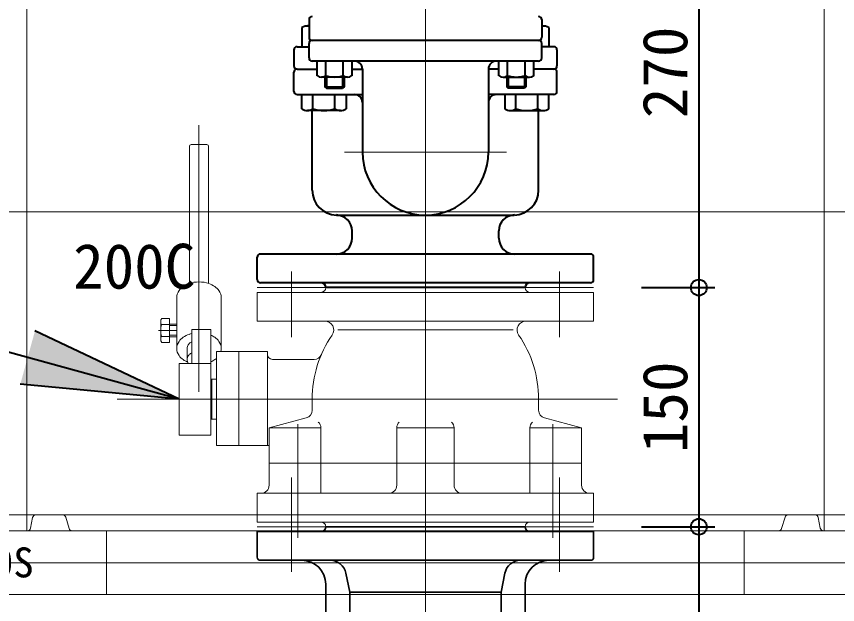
# Model space of a CAD drawing. Units: millimetres at full size, sheet at 1:20. Extents: x -5817 to 7940, y -3160 to 3160.
# Drawn here: x -2312 to -1797, y 1903 to 2272 of the extents above; entities that cross this region are included whole.
import ezdxf
from ezdxf.enums import TextEntityAlignment as Align

# ---------------------------------------------------------------- set-up
doc = ezdxf.new("R2010")
doc.units = ezdxf.units.MM
doc.header["$LTSCALE"] = 20
doc.header["$PDMODE"] = 32
doc.header["$PDSIZE"] = 10
for name, color, linetype, lineweight in [('0-7_TEMP01', 3, 'Continuous', 18), ('0-8_T字管', 6, 'Continuous', 35), ('0-9_躯体', 7, 'Continuous', 9), ('0-B_消火栓', 2, 'Continuous', 40), ('0-E_寸法', 1, 'Continuous', 40), ('1-3_補修弁', 7, 'Continuous', 9)]:
    doc.layers.add(name, color=color, linetype=linetype, lineweight=lineweight)
doc.layers.add('0-F_注釈', color=1, linetype='Continuous')
doc.styles.add('ＭＳ ゴシック', font='')
doc.styles.get('ＭＳ ゴシック').set_extended_font_data('MS Gothic')

msp = doc.modelspace()

# ---------------------------------------------------------------- linework, layer by layer
at = {"layer": '0-7_TEMP01'}
for p, q in [((-2055.25, 2102.14), (-2055.25, 2372.15)), ((-2055.25, 2369.64), (-2055.25, 2099.64)), ((-2197.25, 2036.7), (-2197.25, 2203.89)), ((-2004.44, 2187.14), (-2106.06, 2187.14)), ((-2055.25, 2169.64), (-2055.25, 1919.64)), ((-2139.25, 2071.14), (-2139.25, 2112.14)), ((-2055.25, 2116.03), (-2055.25, 1931.99)), ((-1971.25, 2112.14), (-1971.25, 2071.14)), ((-2160.75, 2102.14), (-1949.75, 2102.14)), ((-2222.61, 2075.27), (-2211.25, 2075.27)), ((-1934.75, 2032.14), (-2248.65, 2032.14)), ((-2135.25, 1945.14), (-2135.25, 2016.45)), ((-1975.25, 1945.14), (-1975.25, 2016.45)), ((-2139.25, 1945.14), (-2139.25, 1983.15)), ((-2055.25, 1984.65), (-2055.25, 1884.65)), ((-1971.25, 1945.14), (-1971.25, 1983.15)), ((-2055.25, 1753.15), (-2055.25, 1974.95)), ((-2139.25, 1923.88), (-2139.25, 1959.17)), ((-1971.25, 1923.88), (-1971.25, 1959.17)), ((-2160.75, 1952.15), (-1949.75, 1952.15)), ((-3335.25, 1929.64), (-202.55, 1929.64))]:
    msp.add_line(p, q, dxfattribs=at)
at = {"layer": '0-8_T字管'}
for p, q in [((-2117.75, 1952.15), (-1992.75, 1952.15)), ((-1949.75, 1949.14), (-2160.75, 1949.14)), ((-2160.75, 1933.15), (-2160.75, 1949.14)), ((-1949.75, 1933.15), (-1949.75, 1949.14)), ((-1951.75, 1931.15), (-2158.75, 1931.15)), ((-2102.75, 1911.15), (-2105.14, 1923.11)), ((-2007.75, 1911.15), (-2005.36, 1923.11)), ((-2117.75, 1880.97), (-2117.75, 1916.14)), ((-1992.75, 1880.97), (-1992.75, 1916.14)), ((-2102.75, 1867.52), (-2102.75, 1911.15)), ((-2102.75, 1911.15), (-2007.75, 1911.15)), ((-2007.75, 1867.52), (-2007.75, 1911.15))]:
    msp.add_line(p, q, dxfattribs=at)
for centre, radius, start, end in [((-2120.75, 1952.15), 3, 270, 0), ((-1989.75, 1952.15), 3, 180, 270), ((-2158.75, 1933.15), 2, 180, 270), ((-1951.75, 1933.15), 2, 270, 0), ((-2132.75, 1916.14), 15, 0, 90), ((-2114.95, 1921.14), 10, 11.31, 90), ((-1995.55, 1921.14), 10, 90, 168.69), ((-1977.75, 1916.14), 15, 90, 180)]:
    msp.add_arc(centre, radius, start, end, dxfattribs=at)
at = {"layer": '0-9_躯体'}
for p, q in [((-2305.25, 2349.64), (-2305.25, 2149.64)), ((-1805.25, 2349.64), (-1805.25, 2149.64)), ((-2325.51, 2149.64), (-2055.25, 2149.64)), ((-2055.25, 2149.64), (-2323.49, 2149.64)), ((-2305.25, 2149.64), (-2305.25, 1949.64)), ((-1784.99, 2149.64), (-2055.25, 2149.64)), ((-2055.25, 2149.64), (-1787, 2149.64)), ((-1805.25, 2149.64), (-1805.25, 1949.64)), ((-2380.25, 1959.65), (-2055.25, 1959.65)), ((-2302.93, 1951.25), (-2301.57, 1958.03)), ((-2278.68, 1951.07), (-2280.82, 1958.22)), ((-1730.25, 1959.65), (-2055.25, 1959.65)), ((-1831.82, 1951.07), (-1829.67, 1958.22)), ((-1807.57, 1951.25), (-1808.92, 1958.03)), ((-2374.01, 1949.64), (-2304.89, 1949.64)), ((-2345.25, 1949.64), (-2055.25, 1949.64)), ((-2276.76, 1949.64), (-2055.25, 1949.64)), ((-2255.25, 1949.64), (-2255.25, 1909.65)), ((-1765.25, 1949.64), (-2055.25, 1949.64)), ((-1833.74, 1949.64), (-2055.25, 1949.64)), ((-1855.25, 1949.64), (-1855.25, 1909.65)), ((-1736.49, 1949.64), (-1805.61, 1949.64)), ((-2401.66, 1909.65), (-2055.25, 1909.65)), ((-1708.84, 1909.65), (-2055.25, 1909.65))]:
    msp.add_line(p, q, dxfattribs=at)
for centre, start, end in [((-2299.61, 1957.64), 90, 168.691), ((-2282.73, 1957.64), 16.7, 90), ((-1827.76, 1957.64), 90, 163.3), ((-1810.89, 1957.64), 11.309, 90), ((-2304.89, 1951.64), 270, 348.691), ((-2276.76, 1951.64), 196.7, 270), ((-1833.74, 1951.64), 270, 343.3), ((-1805.61, 1951.64), 191.309, 270)]:
    msp.add_arc(centre, 2, start, end, dxfattribs=at)
at = {"layer": '0-B_消火栓'}
for p, q in [((-2128.25, 2266.15), (-2129.29, 2266.15)), ((-2128.25, 2270.14), (-2128.25, 2259.14)), ((-1982.25, 2270.14), (-1982.25, 2259.14)), ((-1982.25, 2266.15), (-1981.22, 2266.15)), ((-2132.74, 2265.12), (-2132.74, 2253.15)), ((-2132.74, 2265.12), (-2132.74, 2253.15)), ((-1977.76, 2265.12), (-1977.76, 2253.15)), ((-1977.76, 2265.12), (-1977.76, 2253.15)), ((-1984.25, 2257.14), (-2126.25, 2257.14)), ((-2137.75, 2251.14), (-2137.75, 2241.15)), ((-2135.75, 2253.15), (-2128.25, 2253.15)), ((-2128.25, 2246.14), (-2128.25, 2255.15)), ((-1982.25, 2246.14), (-1982.25, 2255.15)), ((-1974.75, 2253.15), (-1982.25, 2253.15)), ((-1972.75, 2251.14), (-1972.75, 2241.15)), ((-1984.25, 2244.15), (-2126.25, 2244.15)), ((-2123.22, 2235), (-2123.22, 2244.15)), ((-2117.74, 2235), (-2117.74, 2244.15)), ((-2106.76, 2235), (-2106.76, 2244.15)), ((-2101.28, 2235), (-2101.28, 2244.15)), ((-2009.22, 2235), (-2009.22, 2244.15)), ((-2003.74, 2235), (-2003.74, 2244.15)), ((-1992.76, 2235), (-1992.76, 2244.15)), ((-1987.28, 2235), (-1987.28, 2244.15)), ((-2137.75, 2225.15), (-2137.75, 2237.14)), ((-2135.75, 2239.14), (-2123.22, 2239.14)), ((-2101.28, 2239.14), (-2094.75, 2239.14)), ((-2094.75, 2239.14), (-2094.75, 2187.14)), ((-2009.22, 2239.14), (-2015.75, 2239.14)), ((-2015.75, 2239.14), (-2015.75, 2187.14)), ((-1974.75, 2239.14), (-1987.28, 2239.14)), ((-1972.75, 2225.15), (-1972.75, 2237.14)), ((-2104.03, 2234.14), (-2120.48, 2234.14)), ((-2107.2, 2234.14), (-2107.2, 2227.14)), ((-2006.48, 2234.14), (-1990.03, 2234.14)), ((-2003.31, 2234.14), (-2003.31, 2227.14)), ((-1993.2, 2234.14), (-1993.2, 2227.14)), ((-2118.25, 2228.09), (-2106.25, 2228.09)), ((-1992.25, 2228.09), (-2004.25, 2228.09)), ((-1993.2, 2227.14), (-2003.31, 2227.14)), ((-2135.75, 2223.14), (-2094.75, 2223.14)), ((-2132.74, 2214.16), (-2132.74, 2223.14)), ((-2132.74, 2214.16), (-2132.74, 2223.14)), ((-2125.82, 2214.16), (-2125.82, 2223.14)), ((-2111.96, 2214.16), (-2111.96, 2223.14)), ((-2105.04, 2223.14), (-2105.04, 2214.16)), ((-1974.75, 2223.14), (-2015.75, 2223.14)), ((-2005.46, 2223.14), (-2005.46, 2214.16)), ((-1998.54, 2214.16), (-1998.54, 2223.14)), ((-1984.69, 2214.16), (-1984.69, 2223.14)), ((-1977.76, 2214.16), (-1977.76, 2223.14)), ((-1977.76, 2214.16), (-1977.76, 2223.14)), ((-2108.5, 2213.14), (-2129.29, 2213.14)), ((-2126.25, 2163.14), (-2126.25, 2213.35)), ((-2002.01, 2213.14), (-1981.22, 2213.14)), ((-1984.25, 2163.14), (-1984.25, 2213.35)), ((-2110.75, 2147.64), (-1999.75, 2147.64)), ((-2101.25, 2133.15), (-2101.25, 2137.65)), ((-2009.25, 2133.15), (-2009.25, 2137.65)), ((-1951.75, 2123.14), (-2158.75, 2123.14)), ((-2160.75, 2107.14), (-2160.75, 2121.14)), ((-1949.75, 2107.14), (-1949.75, 2121.14)), ((-1951.75, 2105.15), (-2158.75, 2105.15)), ((-1992.75, 2102.14), (-2117.75, 2102.14))]:
    msp.add_line(p, q, dxfattribs=at)
for points in [[(-2118.25, 2234.14), (-2118.25, 2228.09), (-2117.31, 2227.14)], [(-2117.31, 2234.14), (-2117.31, 2227.14), (-2107.2, 2227.14)], [(-2106.25, 2234.14), (-2106.25, 2228.09), (-2107.2, 2227.14)], [(-2004.25, 2234.14), (-2004.25, 2228.09), (-2003.31, 2227.14)], [(-1992.25, 2234.14), (-1992.25, 2228.09), (-1993.2, 2227.14)]]:
    msp.add_lwpolyline(points, dxfattribs=at)
for centre, radius, start, end in [((-2126.25, 2270.14), 2, 90, 180), ((-1984.25, 2270.14), 2, 0, 90), ((-2129.29, 2259.76), 6.38, 80.697, 122.867), ((-1981.22, 2259.76), 6.38, 57.133, 99.303), ((-2126.25, 2259.14), 2, 180, 270), ((-2126.25, 2255.15), 2, 90, 180), ((-1984.25, 2259.14), 2, 270, 0), ((-1984.25, 2255.15), 2, 0, 90), ((-2135.75, 2251.14), 2, 90, 180), ((-1974.75, 2251.14), 2, 0, 90), ((-2126.25, 2246.14), 2, 180, 270), ((-1984.25, 2246.14), 2, 270, 0), ((-2135.75, 2241.15), 2, 180, 270), ((-2099.75, 2239.14), 5, 0, 90), ((-2010.75, 2239.14), 5, 90, 180), ((-1974.75, 2241.15), 2, 270, 0), ((-2135.75, 2237.14), 2, 90, 180), ((-1974.75, 2237.14), 2, 0, 90), ((-2120.48, 2238.97), 4.82, 235.33, 304.67), ((-2112.25, 2252.14), 18, 252.259, 287.741), ((-2104.03, 2238.97), 4.82, 235.33, 304.67), ((-2006.48, 2238.97), 4.82, 235.33, 304.67), ((-1998.25, 2252.14), 18, 252.259, 287.741), ((-1990.03, 2238.97), 4.82, 235.33, 304.67), ((-2135.75, 2225.15), 2, 180, 270), ((-1974.75, 2225.15), 2, 270, 0), ((-2099.75, 2218.14), 5, 0, 90), ((-2010.75, 2218.14), 5, 90, 180), ((-2129.29, 2219.53), 6.38, 237.133, 302.867), ((-2118.89, 2237.14), 24, 253.221, 286.779), ((-2108.5, 2219.53), 6.38, 237.133, 302.867), ((-2002.01, 2219.53), 6.38, 237.133, 302.867), ((-1991.61, 2237.14), 24, 253.221, 286.779), ((-1981.22, 2219.53), 6.38, 237.133, 302.867), ((-2055.25, 2187.14), 39.5, 180, 0), ((-2110.75, 2163.14), 15.5, 180, 268.876), ((-1999.75, 2163.14), 15.5, 271.124, 0), ((-2111.25, 2137.65), 10, 0, 88.876), ((-1999.25, 2137.65), 10, 91.124, 180), ((-2111.25, 2133.15), 10, 270, 0), ((-1999.25, 2133.15), 10, 180, 270), ((-2158.75, 2121.14), 2, 90, 180), ((-1951.75, 2121.14), 2, 0, 90), ((-2158.75, 2107.14), 2, 180, 270), ((-1951.75, 2107.14), 2, 270, 0), ((-2120.75, 2102.14), 3, 0, 90), ((-1989.75, 2102.14), 3, 90, 180)]:
    msp.add_arc(centre, radius, start, end, dxfattribs=at)
at = {"layer": '0-E_寸法'}
for p, q in [((-1883.76, 2372.15), (-1883.76, 2102.14)), ((-1919.75, 2102.14), (-1873.76, 2102.14)), ((-1919.75, 2102.14), (-1873.76, 2102.14)), ((-1883.76, 2102.14), (-1883.76, 1952.15)), ((-2209.75, 2032.14), (-2433.47, 2093.61)), ((-2209.75, 2032.14), (-2300.11, 2074.98)), ((-2209.75, 2032.14), (-2309.31, 2041.49)), ((-1919.75, 1952.15), (-1873.76, 1952.15)), ((-1919.75, 1952.15), (-1873.76, 1952.15)), ((-1883.76, 1952.15), (-1883.76, 1799.64))]:
    msp.add_line(p, q, dxfattribs=at)
for p in [(-1883.76, 2102.14), (-1883.76, 1952.15)]:
    msp.add_point(p, dxfattribs=at)
msp.add_solid([(-2309.31, 2041.49), (-2300.11, 2074.98), (-2209.75, 2032.14)], dxfattribs=at)
at = {"layer": '1-3_補修弁'}
for p, q in [((-2203.25, 2190.81), (-2203.25, 2104.72)), ((-2192.25, 2191.8), (-2202.25, 2191.8)), ((-2191.25, 2190.81), (-2191.25, 2104.72)), ((-2117.75, 2102.14), (-1992.75, 2102.14)), ((-2160.75, 2099.14), (-1949.75, 2099.14)), ((-2160.75, 2081.15), (-2160.75, 2099.14)), ((-1949.75, 2099.14), (-1949.75, 2081.15)), ((-2211.25, 2063.97), (-2211.25, 2095.79)), ((-2183.25, 2063.97), (-2183.25, 2095.79)), ((-2221.25, 2080.89), (-2221.25, 2069.66)), ((-2220.65, 2082.78), (-2215.75, 2082.78)), ((-2215.75, 2082.78), (-2215.75, 2067.77)), ((-1949.75, 2081.15), (-2160.75, 2081.15)), ((-2220.67, 2079.03), (-2215.75, 2079.03)), ((-2211.25, 2079.28), (-2215.75, 2079.28)), ((-2215.75, 2078.27), (-2211.25, 2078.27)), ((-2189.75, 2075.8), (-2201.75, 2075.8)), ((-2201.75, 2054.64), (-2201.75, 2075.8)), ((-2189.75, 2075.8), (-2189.75, 2009.65)), ((-2110.25, 2075.57), (-2000.25, 2075.57)), ((-2220.67, 2071.53), (-2215.75, 2071.53)), ((-2215.75, 2072.28), (-2211.25, 2072.28)), ((-2215.75, 2071.28), (-2211.25, 2071.28)), ((-2215.75, 2067.77), (-2220.65, 2067.77)), ((-2204.75, 2063.97), (-2204.75, 2057.04)), ((-2186.25, 2062.14), (-2154.25, 2062.14)), ((-2186.25, 2062.14), (-2186.25, 2003.15)), ((-2172.25, 2003.15), (-2172.25, 2062.14)), ((-2154.25, 2003.15), (-2154.25, 2062.14)), ((-2151.25, 2057.14), (-2125.08, 2057.14)), ((-2189.75, 2054.64), (-2209.75, 2054.64)), ((-2209.75, 2054.64), (-2209.75, 2009.65)), ((-2126.25, 2025.22), (-2126.25, 2032.14)), ((-1984.25, 2025.22), (-1984.25, 2032.14)), ((-2189.25, 2019.64), (-2186.25, 2019.64)), ((-1980.55, 2020.39), (-1957.25, 2014.14)), ((-2153.25, 2014.14), (-2153.25, 1978.15)), ((-2120.82, 2014.14), (-2120.82, 1973.14)), ((-2073.24, 1978.15), (-2073.24, 2014.14)), ((-2073.24, 2014.14), (-2037.26, 2014.14)), ((-2037.26, 1978.15), (-2037.26, 2014.14)), ((-1989.68, 2014.14), (-1989.68, 1973.14)), ((-1989.68, 2014.14), (-1957.25, 2014.14)), ((-1957.25, 1978.15), (-1957.25, 2014.14)), ((-2209.75, 2009.65), (-2189.75, 2009.65)), ((-2186.25, 2003.15), (-2153.25, 2003.15)), ((-2153.25, 1992.14), (-1957.25, 1992.14)), ((-1949.75, 1973.14), (-2160.75, 1973.14)), ((-2160.75, 1955.15), (-2160.75, 1973.14)), ((-1949.75, 1955.15), (-1949.75, 1973.14)), ((-1949.75, 1955.15), (-2160.75, 1955.15)), ((-1992.75, 1952.15), (-2117.75, 1952.15))]:
    msp.add_line(p, q, dxfattribs=at)
for points in [[(-2189.25, 2044.64), (-2189.25, 2019.64), (-2189.75, 2020.14)], [(-2189.75, 2044.15), (-2189.25, 2044.64), (-2186.25, 2044.64)], [(-2129.95, 2020.39), (-2153.25, 2014.14), (-2120.82, 2014.14)]]:
    msp.add_lwpolyline(points, dxfattribs=at)
for centre, radius, start, end in [((-2202.25, 2190.81), 1, 90, 180), ((-2192.25, 2190.81), 1, 0, 90), ((-2200.94, 2093.83), 10.9, 124.748, 144.1564), ((-2198.61, 2090.53), 14.93, 109.1437, 124.868), ((-2197.31, 2086.78), 18.91, 89.8112, 109.1422), ((-2197.19, 2086.78), 18.91, 70.8578, 90.1888), ((-2195.89, 2090.53), 14.93, 55.132, 70.8563), ((-2193.56, 2093.83), 10.9, 35.8436, 55.252), ((-2120.75, 2102.14), 3, 270, 0), ((-1989.75, 2102.14), 3, 180, 270), ((-2203.61, 2095.69), 7.64, 143.7701, 179.3066), ((-2190.9, 2095.69), 7.64, 0.6934, 36.2299), ((-2217.96, 2080.89), 3.29, 144.992, 214.565), ((-2118.33, 2075.57), 5.58, 325.458, 90), ((-1992.17, 2075.57), 5.58, 90, 214.542), ((-2208.83, 2075.27), 12.42, 162.412, 197.588), ((-2217.96, 2069.66), 3.29, 145.435, 215.008), ((-2200.94, 2062.01), 10.9, 124.748, 144.1564), ((-2198.61, 2058.72), 14.93, 109.1437, 124.868), ((-2199.83, 2063.59), 9.94, 101.1418, 111.7481), ((-2193.47, 2062.95), 10.08, 52.6097, 68.334), ((-2193.56, 2062.01), 10.9, 35.8436, 55.252), ((-2055.25, 2032.14), 71, 145.458, 180), ((-2055.25, 2032.14), 71, 0, 34.542), ((-2203.61, 2063.87), 7.64, 143.7701, 179.3066), ((-2200.66, 2063.91), 4.09, 143.7701, 179.3066), ((-2199.22, 2062.91), 5.84, 124.748, 144.1564), ((-2199.32, 2063.34), 5.45, 116.5579, 126.4811), ((-2190.9, 2063.87), 7.64, 0.6934, 36.2299), ((-2203.61, 2064.06), 7.64, 180.6934, 216.2299), ((-2199.22, 2055.99), 5.84, 124.748, 144.1564), ((-2199.32, 2056.41), 5.45, 116.5579, 126.4811), ((-2190.36, 2063.97), 7.11, 345.1092, 359.9527), ((-2151.25, 2060.14), 3, 180, 270), ((-2125.08, 2062.14), 5, 270, 336.75), ((-2200.94, 2065.91), 10.9, 215.8436, 235.252), ((-2200.32, 2066.14), 11.45, 233.332, 249.0563), ((-2200.66, 2056.99), 4.09, 143.7701, 179.3066), ((-2200.66, 2057.09), 4.09, 180.6934, 216.2299), ((-2195.56, 2068.65), 14.29, 293.9882, 305.0681), ((-2189.36, 2060.62), 4.17, 298.8243, 318.2327), ((-2203.87, 2054.71), 0.095, 205.7506, 225.159), ((-2131.25, 2025.22), 5, 285, 0), ((-1979.25, 2025.22), 5, 180, 255), ((-2125.82, 2014.14), 5, 0, 47.288), ((-2068.25, 2014.14), 5, 132.712, 180), ((-2042.26, 2014.14), 5, 0, 47.288), ((-1984.69, 2014.14), 5, 132.712, 180), ((-2158.25, 1978.15), 5, 270, 0), ((-2078.24, 1978.15), 5, 270, 0), ((-2032.26, 1978.15), 5, 180, 270), ((-1952.25, 1978.15), 5, 180, 270), ((-2120.75, 1952.15), 3, 0, 90), ((-1989.75, 1952.15), 3, 90, 180)]:
    msp.add_arc(centre, radius, start, end, dxfattribs=at)

# ---------------------------------------------------------------- texts
at = {"layer": '0-E_寸法', "style": 'ＭＳ ゴシック'}
for s, p in [('270', (-1882.55, 2208.35)), ('150', (-1882.55, 1998.35))]:
    msp.add_text(s, height=28.15, rotation=90, dxfattribs=at).set_placement(p, align=Align.BOTTOM_LEFT)
at = {"layer": '0-F_注釈', "style": 'ＭＳ ゴシック'}
for s, height, p in [('200C', 28.15, (-2276.19, 2093.02)), ('40S', 18.77, (-2339.23, 1914.81))]:
    msp.add_text(s, height=height, dxfattribs=at).set_placement(p, align=Align.BOTTOM_LEFT)

doc.saveas('drawing.dxf')
